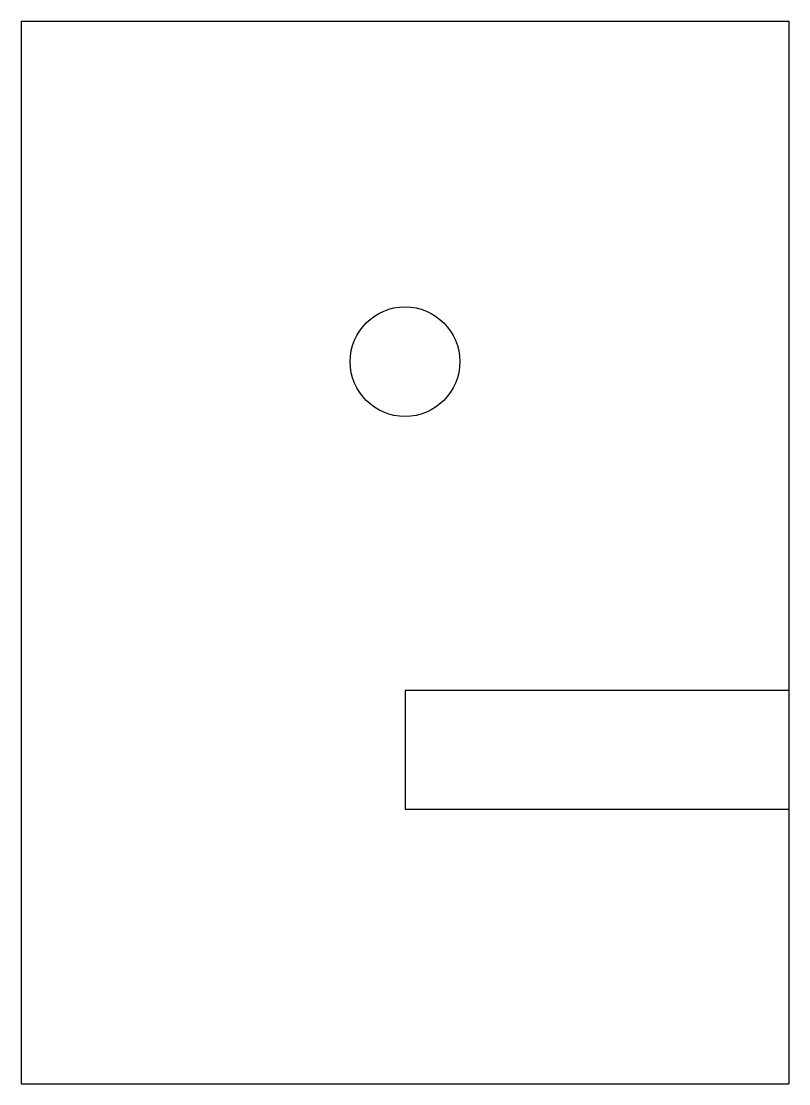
# Model space of a CAD drawing. Extents: x -102.8 to -88.8, y -20.7 to -1.3.
import ezdxf

# ---------------------------------------------------------------- set-up
doc = ezdxf.new("R2010")
doc.units = 0
doc.layers.add('MODELSKETCH_VISIBLE', color=7, linetype='CONTINUOUS')

msp = doc.modelspace()

# ---------------------------------------------------------------- linework, layer by layer
at = {"layer": 'MODELSKETCH_VISIBLE'}
for p, q in [((-102.846, -1.269), (-88.846, -1.269)), ((-102.846, -1.269), (-102.846, -20.651)), ((-88.846, -1.269), (-88.846, -20.651)), ((-95.846, -13.479), (-95.846, -15.651)), ((-88.846, -13.479), (-95.846, -13.479)), ((-88.846, -13.479), (-88.846, -15.651)), ((-88.846, -15.651), (-95.846, -15.651)), ((-102.846, -20.651), (-88.846, -20.651))]:
    msp.add_line(p, q, dxfattribs=at)
msp.add_circle((-95.846, -7.479), 1, dxfattribs=at)

doc.saveas('drawing.dxf')
